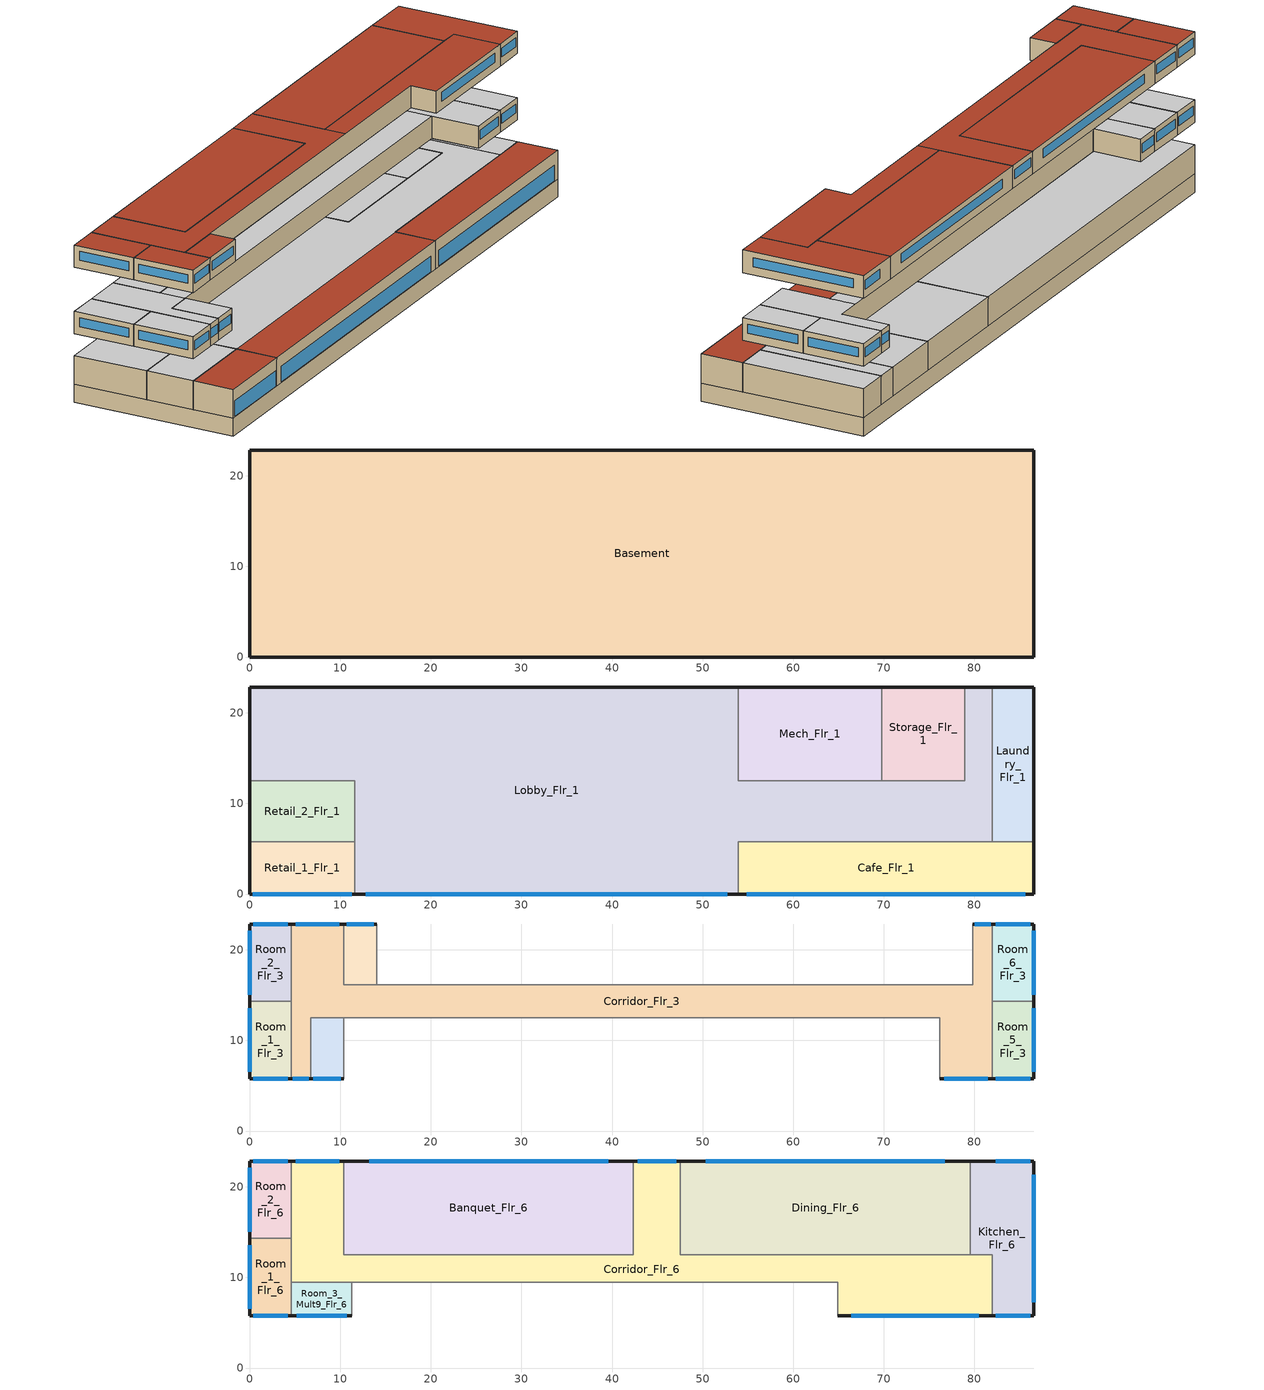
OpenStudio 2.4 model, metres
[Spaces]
Basement
 floor othersidecoefficients: 86.56,22.86 86.56,0 0,0 0,22.86 z-2.44
 wall othersidecoefficients: 0,22.86 0,0 86.56,0 86.56,22.86 0,22.86 z-2.44:0
Lobby_Flr_1
 floor to Basement: 53.95,22.86 53.95,0 11.58,0 11.58,12.5 0,12.5 0,22.86 z0; 81.99,22.86 81.99,5.79 53.95,5.79 53.95,12.5 78.94,12.5 78.94,22.86 z0
 wall outside: 53.95,22.86 0,22.86 0,12.5 / 11.58,0 53.95,0 / 81.99,22.86 78.94,22.86 z0:3.96
 wall to Retail_1_Flr_1: 11.58,5.79 11.58,0 z0:3.96
 wall to Laundry_Flr_1: 81.99,5.79 81.99,22.86 z0:3.96
 wall to Storage_Flr_1: 78.94,22.86 78.94,12.5 69.8,12.5 z0:3.96
 wall to Cafe_Flr_1: 53.95,0 53.95,5.79 81.99,5.79 z0:3.96
 wall to Retail_2_Flr_1: 0,12.5 11.58,12.5 11.58,5.79 z0:3.96
 wall to Mech_Flr_1: 69.8,12.5 53.95,12.5 53.95,22.86 z0:3.96
 window: 12.79,0 52.74,0 z0.15:2.29
 ceiling adiabatic: 81.99,5.79 81.99,22.86 78.94,22.86 78.94,12.5 53.95,12.5 53.95,22.86 0,22.86 0,12.5 11.58,12.5 11.58,5.79 z3.96
 roof outside: 53.95,0 53.95,5.79 11.58,5.79 11.58,0 z3.96
Retail_1_Flr_1
 floor to Basement: 11.58,5.79 11.58,0 0,0 0,5.79 z0
 wall outside: 0,5.79 0,0 11.58,0 z0:3.96
 wall to Retail_2_Flr_1: 11.58,5.79 0,5.79 z0:3.96
 window: 0.33,0 11.25,0 z0.15:2.29
 roof outside: 11.58,0 11.58,5.79 0,5.79 0,0 z3.96
Retail_2_Flr_1
 floor to Basement: 11.58,12.5 11.58,5.79 0,5.79 0,12.5 z0
 wall outside: 0,12.5 0,5.79 z0:3.96
 ceiling adiabatic: 11.58,5.79 11.58,12.5 0,12.5 0,5.79 z3.96
Laundry_Flr_1
 floor to Basement: 86.56,22.86 86.56,5.79 81.99,5.79 81.99,22.86 z0
 wall outside: 86.56,5.79 86.56,22.86 81.99,22.86 z0:3.96
 wall to Cafe_Flr_1: 81.99,5.79 86.56,5.79 z0:3.96
 ceiling adiabatic: 86.56,5.79 86.56,22.86 81.99,22.86 81.99,5.79 z3.96
Storage_Flr_1
 floor to Basement: 78.94,22.86 78.94,12.5 69.8,12.5 69.8,22.86 z0
 wall outside: 78.94,22.86 69.8,22.86 z0:3.96
 wall to Mech_Flr_1: 69.8,22.86 69.8,12.5 z0:3.96
 ceiling adiabatic: 78.94,12.5 78.94,22.86 69.8,22.86 69.8,12.5 z3.96
Mech_Flr_1
 floor to Basement: 69.8,22.86 69.8,12.5 53.95,12.5 53.95,22.86 z0
 wall outside: 69.8,22.86 53.95,22.86 z0:3.96
 ceiling adiabatic: 69.8,12.5 69.8,22.86 53.95,22.86 53.95,12.5 z3.96
Cafe_Flr_1
 floor to Basement: 86.56,5.79 86.56,0 53.95,0 53.95,5.79 z0
 wall outside: 53.95,0 86.56,0 86.56,5.79 z0:3.96
 window: 54.88,0 85.63,0 z0.15:2.29
 roof outside: 86.56,0 86.56,5.79 53.95,5.79 53.95,0 z3.96
Room_6_Flr_3
 floor adiabatic: 86.56,22.86 86.56,14.33 81.99,14.33 81.99,22.86 z7.01
 wall outside: 86.56,14.33 86.56,22.86 81.99,22.86 z7.01:10.06
 wall to Corridor_Flr_3: 81.99,22.86 81.99,14.33 z7.01:10.06
 wall to Room_5_Flr_3: 81.99,14.33 86.56,14.33 z7.01:10.06
 window: 86.16,22.86 82.39,22.86 / 86.56,15.07 86.56,22.11 z8.11:9.33
 ceiling adiabatic: 86.56,14.33 86.56,22.86 81.99,22.86 81.99,14.33 z10.06
Room_1_Flr_3
 floor adiabatic: 4.57,14.33 4.57,5.79 0,5.79 0,14.33 z7.01
 wall outside: 0,14.33 0,5.79 4.57,5.79 z7.01:10.06
 wall to Corridor_Flr_3: 4.57,5.79 4.57,14.33 z7.01:10.06
 wall to Room_2_Flr_3: 4.57,14.33 0,14.33 z7.01:10.06
 window: 0,13.58 0,6.54 / 0.4,5.79 4.17,5.79 z8.11:9.33
 ceiling adiabatic: 4.57,5.79 4.57,14.33 0,14.33 0,5.79 z10.06
Corridor_Flr_3
 floor adiabatic: 76.2,16.15 76.2,12.5 10.36,12.5 10.36,16.15 z7.01; 81.99,22.86 81.99,5.79 76.2,5.79 76.2,16.15 79.86,16.15 79.86,22.86 z7.01; 10.36,22.86 10.36,12.5 6.71,12.5 6.71,5.79 4.57,5.79 4.57,22.86 z7.01
 wall outside: 81.99,22.86 79.86,22.86 / 4.57,5.79 6.71,5.79 / 10.36,22.86 4.57,22.86 / 76.2,5.79 81.99,5.79 z7.01:10.06
 wall adiabatic: 79.86,22.86 79.86,16.15 14.02,16.15 10.36,16.15 10.36,22.86 / 6.71,5.79 6.71,12.5 10.36,12.5 76.2,12.5 76.2,5.79 z7.01:10.06
 wall to Room_2_Flr_3: 4.57,22.86 4.57,14.33 z7.01:10.06
 wall to Room_5_Flr_3: 81.99,5.79 81.99,14.33 z7.01:10.06
 window: 81.81,22.86 80.04,22.86 / 9.86,22.86 5.08,22.86 / 76.71,5.79 81.48,5.79 / 4.76,5.79 6.52,5.79 z8.11:9.33
 ceiling adiabatic: 81.99,5.79 81.99,22.86 79.86,22.86 79.86,16.15 76.2,16.15 76.2,5.79 z10.06; 6.71,5.79 6.71,12.5 10.36,12.5 10.36,22.86 4.57,22.86 4.57,5.79 z10.06; 76.2,12.5 76.2,16.15 10.36,16.15 10.36,12.5 z10.06
Room_2_Flr_3
 floor adiabatic: 4.57,22.86 4.57,14.33 0,14.33 0,22.86 z7.01
 wall outside: 4.57,22.86 0,22.86 0,14.33 z7.01:10.06
 window: 0,22.11 0,15.07 / 4.17,22.86 0.4,22.86 z8.11:9.33
 ceiling adiabatic: 4.57,14.33 4.57,22.86 0,22.86 0,14.33 z10.06
Room_4_Mult19_Flr_3
 floor adiabatic: 14.02,22.86 14.02,16.15 10.36,16.15 10.36,22.86 z7.01
 wall outside: 14.02,22.86 10.36,22.86 z7.01:10.06
 wall adiabatic: 10.36,22.86 10.36,16.15 14.02,16.15 14.02,22.86 z7.01:10.06
 window: 13.7,22.86 10.68,22.86 z8.11:9.33
 ceiling adiabatic: 14.02,16.15 14.02,22.86 10.36,22.86 10.36,16.15 z10.06
Room_5_Flr_3
 floor adiabatic: 86.56,14.33 86.56,5.79 81.99,5.79 81.99,14.33 z7.01
 wall outside: 81.99,5.79 86.56,5.79 86.56,14.33 z7.01:10.06
 window: 86.56,6.54 86.56,13.58 / 82.39,5.79 86.16,5.79 z8.11:9.33
 ceiling adiabatic: 86.56,5.79 86.56,14.33 81.99,14.33 81.99,5.79 z10.06
Room_3_Mult19_Flr_3
 floor adiabatic: 10.36,12.5 10.36,5.79 6.71,5.79 6.71,12.5 z7.01
 wall outside: 6.71,5.79 10.36,5.79 z7.01:10.06
 wall adiabatic: 10.36,5.79 10.36,12.5 6.71,12.5 6.71,5.79 z7.01:10.06
 window: 7.03,5.79 10.04,5.79 z8.11:9.33
 ceiling adiabatic: 10.36,5.79 10.36,12.5 6.71,12.5 6.71,5.79 z10.06
Room_2_Flr_6
 floor adiabatic: 4.57,22.86 4.57,14.33 0,14.33 0,22.86 z16.15
 wall outside: 4.57,22.86 0,22.86 0,14.33 z16.15:19.2
 wall to Room_1_Flr_6: 0,14.33 4.57,14.33 z16.15:19.2
 wall to Corridor_Flr_6: 4.57,14.33 4.57,22.86 z16.15:19.2
 window: 0,22.11 0,15.07 / 4.17,22.86 0.4,22.86 z17.26:18.48
 roof outside: 4.57,14.33 4.57,22.86 0,22.86 0,14.33 z19.2
Banquet_Flr_6
 floor adiabatic: 42.37,22.86 42.37,12.5 10.36,12.5 10.36,22.86 z16.15
 wall outside: 42.37,22.86 10.36,22.86 z16.15:19.2
 wall to Corridor_Flr_6: 10.36,22.86 10.36,12.5 42.37,12.5 42.37,22.86 z16.15:19.2
 window: 39.57,22.86 13.16,22.86 z17.26:18.48
 roof outside: 42.37,12.5 42.37,22.86 10.36,22.86 10.36,12.5 z19.2
Corridor_Flr_6
 floor adiabatic: 47.55,22.86 47.55,12.5 81.99,12.5 81.99,5.79 64.92,5.79 64.92,9.45 4.57,9.45 4.57,22.86 10.36,22.86 10.36,12.5 42.37,12.5 42.37,22.86 z16.15
 wall outside: 64.92,5.79 81.99,5.79 / 47.55,22.86 42.37,22.86 / 10.36,22.86 4.57,22.86 z16.15:19.2
 wall to Room_1_Flr_6: 4.57,14.33 4.57,9.45 z16.15:19.2
 wall to Kitchen_Flr_6: 81.99,5.79 81.99,12.5 79.55,12.5 z16.15:19.2
 wall to Dining_Flr_6: 79.55,12.5 47.55,12.5 47.55,22.86 z16.15:19.2
 wall adiabatic: 4.57,9.45 11.28,9.45 64.92,9.45 64.92,5.79 z16.15:19.2
 window: 66.42,5.79 80.5,5.79 / 47.09,22.86 42.82,22.86 / 9.86,22.86 5.08,22.86 z17.26:18.48
 roof outside: 81.99,5.79 81.99,12.5 47.55,12.5 47.55,9.45 64.92,9.45 64.92,5.79 z19.2; 47.55,9.45 47.55,22.86 42.37,22.86 42.37,12.5 10.36,12.5 10.36,22.86 4.57,22.86 4.57,9.45 z19.2
Room_3_Mult9_Flr_6
 floor adiabatic: 11.28,9.45 11.28,5.79 4.57,5.79 4.57,9.45 z16.15
 wall outside: 4.57,5.79 11.28,5.79 z16.15:19.2
 wall adiabatic: 11.28,5.79 11.28,9.45 4.57,9.45 4.57,5.79 z16.15:19.2
 window: 5.16,5.79 10.69,5.79 z17.26:18.48
 roof outside: 11.28,5.79 11.28,9.45 4.57,9.45 4.57,5.79 z19.2
Dining_Flr_6
 floor adiabatic: 79.55,22.86 79.55,12.5 47.55,12.5 47.55,22.86 z16.15
 wall outside: 79.55,22.86 47.55,22.86 z16.15:19.2
 wall to Kitchen_Flr_6: 79.55,12.5 79.55,22.86 z16.15:19.2
 window: 76.75,22.86 50.35,22.86 z17.26:18.48
 roof outside: 79.55,12.5 79.55,22.86 47.55,22.86 47.55,12.5 z19.2
Room_1_Flr_6
 floor adiabatic: 4.57,14.33 4.57,5.79 0,5.79 0,14.33 z16.15
 wall outside: 0,14.33 0,5.79 4.57,5.79 z16.15:19.2
 wall adiabatic: 4.57,5.79 4.57,9.45 z16.15:19.2
 window: 0,13.58 0,6.54 / 0.4,5.79 4.17,5.79 z17.26:18.48
 roof outside: 4.57,5.79 4.57,14.33 0,14.33 0,5.79 z19.2
Kitchen_Flr_6
 floor adiabatic: 86.56,22.86 86.56,5.79 81.99,5.79 81.99,12.5 79.55,12.5 79.55,22.86 z16.15
 wall outside: 81.99,5.79 86.56,5.79 86.56,22.86 79.55,22.86 z16.15:19.2
 window: 86.56,7.29 86.56,21.37 / 82.39,5.79 86.16,5.79 / 86.16,22.86 82.39,22.86 z17.26:18.48
 roof outside: 86.56,5.79 86.56,22.86 79.55,22.86 79.55,12.5 81.99,12.5 81.99,5.79 z19.2
[Site]
Sherbrooke_PQ_CAN: Latitude {deg}=45.43; Longitude {deg}=-71.68; Time Zone {hr}=-5; Elevation {m}=241; Terrain=City
[Building]
NECB_2011LargeHotel: North Axis {deg}=0; Standards Number of Stories=7; Standards Number of Above Ground Stories=6; Standards Building Type=LargeHotel
[Site:WaterMainsTemperature]
Calculation Method=Correlation; Annual Average Outdoor Air Temperature {C}=4.28333; Maximum Difference In Monthly Average Outdoor Air Temperatures {deltaC}=28.2
[SizingPeriod:DesignDay] Barometric Pressure {Pa}=98463; Sky Clearness=0; Rain Indicator=0; Snow Indicator=0; Day of Month=21; Daylight Saving Time Indicator=0; Humidity Indicating Type=Wetbulb; Dry-Bulb Temperature Range Modifier Type=DefaultMultipliers
Name | Maximum Dry-Bulb Temperature {C} | Daily Dry-Bulb Temperature Range {deltaC} | Humidity Indicating Conditions at Maximum Dry-Bulb | Wind Speed {m/s} | Wind Direction {deg} | Month | Day Type | Solar Model Indicator | ASHRAE Taub | ASHRAE Taud
Sherbrooke Ann Clg .4% Condns DB=>MWB | 28.6 | 11.7 | 20.9 | 3.7 | 250 | 7 | SummerDesignDay | ASHRAETau | 0.446 | 2.039
Sherbrooke Ann Htg 99.6% Condns DB | -28.3 | 0 | -28.3 | 1.7 | 90 | 1 | WinterDesignDay | ASHRAEClearSky
[Site:GroundTemperature:BuildingSurface]
19.527, 19.502, 19.536, 19.598, 20.002, 21.64, 22.225, 22.375, 21.449, 20.121, 19.802, 19.633
[ClimateZones]
Climate Zone Institution Name 2=CEC; Climate Zone Document Name 2=California Climate Zone Descriptions; Climate Zone Document Year 2=1995
[Space] Part of Total Floor Area=Yes
Name | Space Type | Building Story | Thermal Zone
Room_2_Flr_6 | Space Function Guest room | Building Story 4 | TZ-Room_2_Flr_6
Corridor_Flr_3 | Space Function Corridor/Transition area - hospital-sch-E | Building Story 3 | TZ-Corridor_Flr_3
Banquet_Flr_6 | Space Function Dining area - other | Building Story 4 | TZ-Banquet_Flr_6
Laundry_Flr_1 | Space Function Laundry/Washing area | Building Story 2 | TZ-Laundry_Flr_1
Lobby_Flr_1 | Space Function Lobby - hotel | Building Story 2 | TZ-Lobby_Flr_1
Kitchen_Flr_6 | Space Function Food preparation area | Building Story 4 | TZ-Kitchen_Flr_6
Retail_1_Flr_1 | Space Function Sales area | Building Story 2 | TZ-Retail_1_Flr_1
Room_1_Flr_3 | Space Function Guest room | Building Story 3 | TZ-Room_1_Flr_3
Basement | Space Function Storage room <= 5 m2 <= 100 m2-sch-E | Building Story 1 | TZ-Basement
Corridor_Flr_6 | Space Function Corridor/Transition area - hospital-sch-E | Building Story 4 | TZ-Corridor_Flr_6
Room_6_Flr_3 | Space Function Guest room | Building Story 3 | TZ-Room_6_Flr_3
Room_5_Flr_3 | Space Function Guest room | Building Story 3 | TZ-Room_5_Flr_3
Room_4_Mult19_Flr_3 | Space Function Guest room | Building Story 3 | TZ-Room_4_Mult19_Flr_3
Room_3_Mult9_Flr_6 | Space Function Guest room | Building Story 4 | TZ-Room_3_Mult9_Flr_6
Dining_Flr_6 | Space Function Dining area - other | Building Story 4 | TZ-Dining_Flr_6
Cafe_Flr_1 | Space Function Retail facility mall concourse | Building Story 2 | TZ-Cafe_Flr_1
Mech_Flr_1 | Space Function Electrical/Mechanical room-sch-E | Building Story 2 | TZ-Mech_Flr_1
Retail_2_Flr_1 | Space Function Sales area | Building Story 2 | TZ-Retail_2_Flr_1
Storage_Flr_1 | Space Function Storage room <= 5 m2 <= 100 m2-sch-E | Building Story 2 | TZ-Storage_Flr_1
Room_1_Flr_6 | Space Function Guest room | Building Story 4 | TZ-Room_1_Flr_6
Room_2_Flr_3 | Space Function Guest room | Building Story 3 | TZ-Room_2_Flr_3
Room_3_Mult19_Flr_3 | Space Function Guest room | Building Story 3 | TZ-Room_3_Mult19_Flr_3
[BuildingStory]
Name | Nominal Z Coordinate {m}
Building Story 1 | -2.439
Building Story 2 | 0
Building Story 3 | 7.008
Building Story 4 | 16.152
[ThermalZone] Use Ideal Air Loads=No
Name | Multiplier
TZ-Corridor_Flr_3; TZ-Room_1_Flr_3; TZ-Room_2_Flr_3; TZ-Room_5_Flr_3; TZ-Room_6_Flr_3 | 4
TZ-Room_3_Mult19_Flr_3; TZ-Room_4_Mult19_Flr_3 | 76
TZ-Room_3_Mult9_Flr_6 | 9
TZ-Room_1_Flr_6; TZ-Mech_Flr_1; TZ-Retail_1_Flr_1; TZ-Kitchen_Flr_6; TZ-Retail_2_Flr_1; TZ-Lobby_Flr_1; TZ-Corridor_Flr_6; TZ-Room_2_Flr_6; TZ-Cafe_Flr_1; TZ-Storage_Flr_1; TZ-Laundry_Flr_1; TZ-Banquet_Flr_6; TZ-Dining_Flr_6; TZ-Basement
[Sizing:Zone] Zone Cooling Design Supply Air Temperature Input Method=SupplyAirTemperature; Zone Cooling Design Supply Air Temperature {C}=14; Zone Cooling Design Supply Air Temperature Difference {deltaC}=11.11; Zone Heating Design Supply Air Temperature Input Method=SupplyAirTemperature; Zone Heating Design Supply Air Temperature {C}=40; Zone Heating Design Supply Air Temperature Difference {deltaC}=11.11; Zone Cooling Design Supply Air Humidity Ratio {kg-H2O/kg-air}=0.0085; Zone Heating Design Supply Air Humidity Ratio {kg-H2O/kg-air}=0.008; Cooling Design Air Flow Method=DesignDay; Heating Design Air Flow Method=DesignDay; Account for Dedicated Outdoor Air System=No; Dedicated Outdoor Air System Control Strategy=NeutralSupplyAir; Dedicated Outdoor Air Low Setpoint Temperature for Design {C}=autosize; Dedicated Outdoor Air High Setpoint Temperature for Design {C}=autosize
TZ-Corridor_Flr_3; TZ-Room_1_Flr_3; TZ-Room_2_Flr_3; TZ-Room_3_Mult19_Flr_3; TZ-Room_3_Mult9_Flr_6; TZ-Room_4_Mult19_Flr_3; TZ-Room_5_Flr_3; TZ-Room_6_Flr_3; TZ-Room_1_Flr_6; TZ-Mech_Flr_1; TZ-Retail_1_Flr_1; TZ-Kitchen_Flr_6; TZ-Retail_2_Flr_1; TZ-Lobby_Flr_1; TZ-Corridor_Flr_6; TZ-Room_2_Flr_6; TZ-Cafe_Flr_1; TZ-Storage_Flr_1; TZ-Laundry_Flr_1; TZ-Banquet_Flr_6; TZ-Dining_Flr_6; TZ-Basement
[SpaceType] Standards Building Type=Space Function
Name | Standards Space Type
Space Function Dining area - other | Dining area - other
Space Function Storage room <= 5 m2 <= 100 m2-sch-E | Storage room <= 5 m2 <= 100 m2-sch-E
Space Function Retail facility mall concourse | Retail facility mall concourse
Space Function Corridor/Transition area - hospital-sch-E | Corridor/Transition area - hospital-sch-E
Space Function Food preparation area | Food preparation area
Space Function Laundry/Washing area | Laundry/Washing area
Space Function Lobby - hotel | Lobby - hotel
Space Function Electrical/Mechanical room-sch-E | Electrical/Mechanical room-sch-E
Space Function Sales area | Sales area
Space Function Guest room | Guest room
